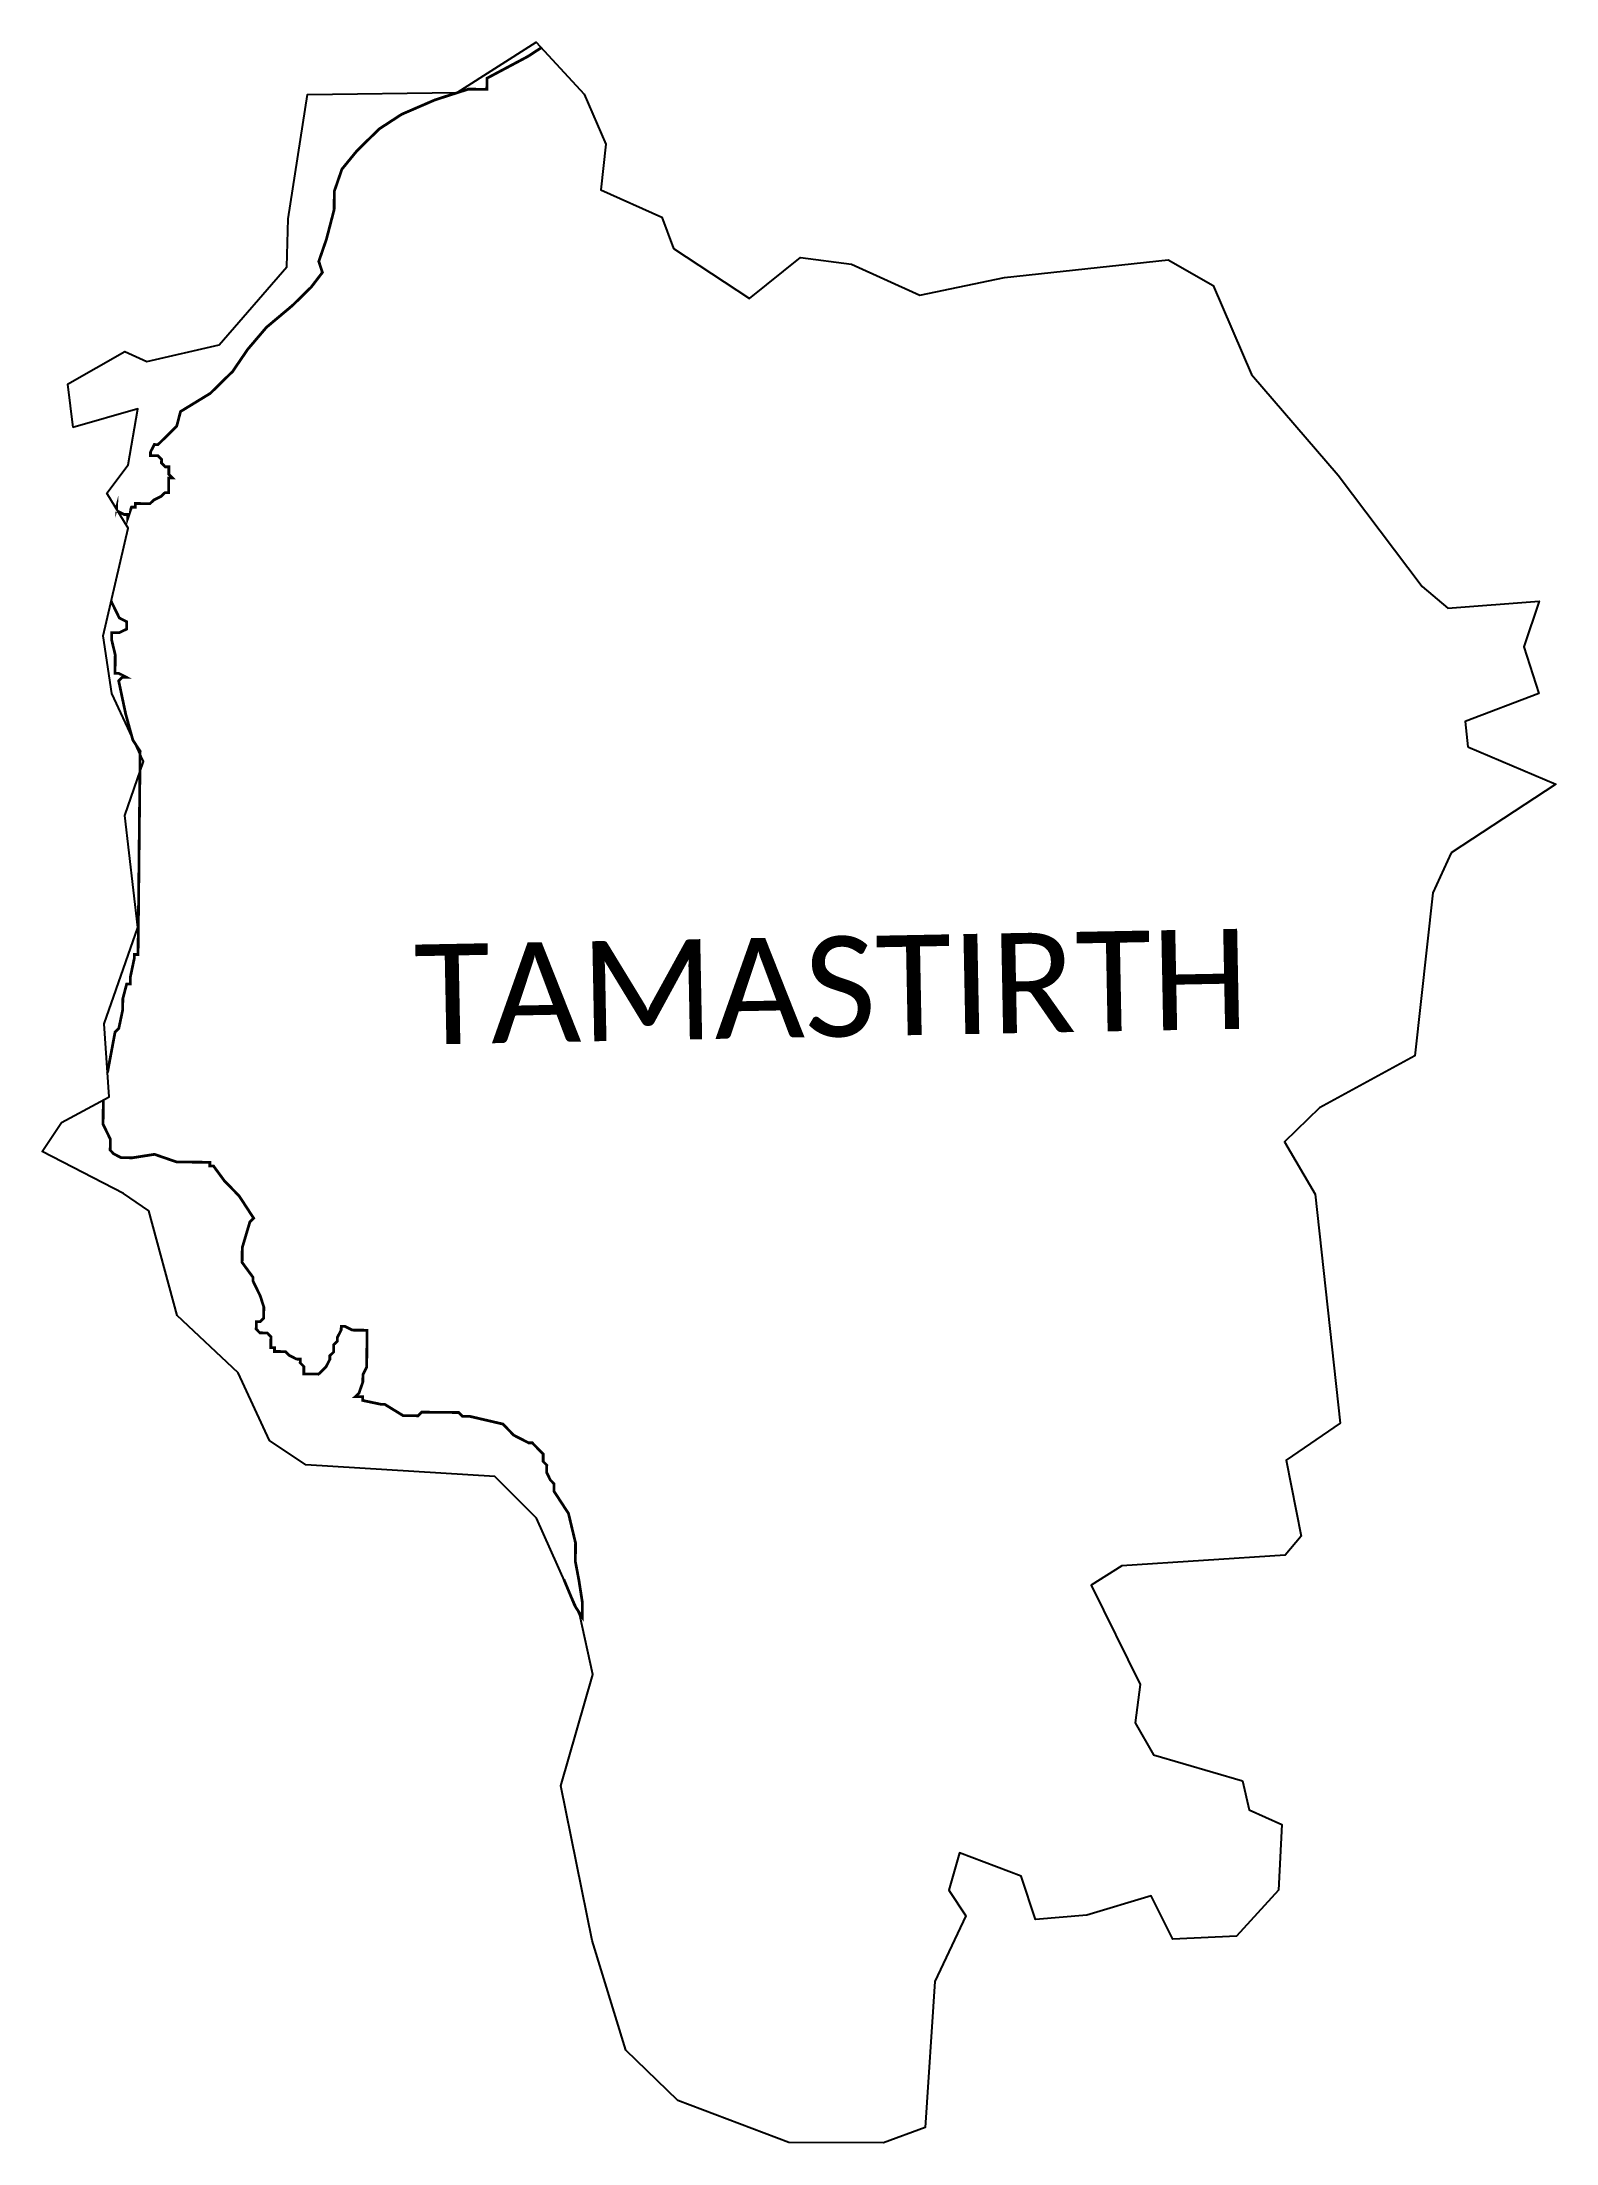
# Model space of a CAD drawing. Header units: metres. Extents: x 302147 to 303792, y 1957840 to 1960124.
import ezdxf

# ---------------------------------------------------------------- set-up
doc = ezdxf.new("R2010")
doc.units = ezdxf.units.M
for name, color, linetype in [('HAZARDS LINE', 1, 'Continuous'), ('village', 3, 'Continuous'), ('VILLAGE NAME', 250, 'Continuous')]:
    doc.layers.add(name, color=color, linetype=linetype)
doc.styles.get("Standard").update_dxf_attribs({"font": 'simplex.shx'})

msp = doc.modelspace()

# ---------------------------------------------------------------- linework, layer by layer
at = {"layer": 'HAZARDS LINE', "lineweight": 18, "const_width": 3.012993002150252}
for points in [[(302227.442787372, 1959616.664811379), (302227.9276025763, 1959618.523833909), (302227.8867484907, 1959614.50638285), (302235.8795411753, 1959610.407236385), (302239.8964064053, 1959610.366388257), (302239.8555523198, 1959606.348937197), (302243.9948961164, 1959618.360443099), (302248.0116776565, 1959618.319595822), (302248.052531742, 1959622.337046881), (302264.1198252821, 1959622.173656071), (302268.1774609077, 1959626.150259853), (302276.2519617633, 1959630.086015508), (302280.3096810788, 1959634.062618439), (302284.3264626189, 1959634.021771162), (302284.4898789609, 1959650.0915754), (302288.506660501, 1959650.050728122), (302284.5307330464, 1959654.109026459), (302284.6124412174, 1959662.143928578), (302280.5956596773, 1959662.184775855), (302276.6196485329, 1959666.243075042), (302276.6605026184, 1959670.260526102), (302272.6845751638, 1959674.318824439), (302264.6509283938, 1959674.400519844), (302264.6917824792, 1959678.417970903), (302268.7902721904, 1959686.412025745), (302272.8071374203, 1959686.371177617), (302276.8647730459, 1959690.347781399), (302280.9224923615, 1959694.324384331), (302284.980127987, 1959698.300988113), (302293.0954829281, 1959706.254194827), (302297.2756808102, 1959722.283151787), (302329.6144546281, 1959742.043626315), (302353.9605203025, 1959765.903330146), (302370.2728546657, 1959789.844646544), (302390.602054259, 1959813.745114813), (302418.9649006223, 1959837.563887677), (302439.2532461301, 1959857.446904887), (302451.4670907823, 1959873.394166443), (302447.5728714987, 1959885.487366898), (302455.8516427819, 1959909.51037785), (302464.2120385461, 1959941.568291771), (302464.4163089736, 1959961.655547069), (302472.6950802567, 1959985.67855802), (302488.9666442244, 1960005.602422507), (302513.3126253578, 1960029.462043499), (302537.5769828611, 1960045.286845212), (302573.8916841336, 1960060.989021403), (302610.1656150104, 1960072.673745683), (302630.2496900907, 1960072.469507596), (302630.3722523472, 1960084.521860774), (302674.8023085608, 1960108.177243679), (302689.5556024718, 1960117.799074465)], [(302217.8994493548, 1959003.908115461), (302226.1431859619, 1959048.004767958), (302230.2008215875, 1959051.981371741), (302234.421957245, 1959072.02777891), (302234.5445195016, 1959084.080132088), (302238.7247173837, 1959100.109089049), (302242.7414989237, 1959100.068241772), (302242.8232070948, 1959108.103143891), (302247.0443427523, 1959128.14955106), (302247.0851968378, 1959132.167002119), (302251.1019783779, 1959132.126154842), (302253.3489539319, 1959353.086046802), (302245.4378694184, 1959365.220095386), (302237.6902849368, 1959393.423947356), (302230.0243249363, 1959429.662702297), (302234.0819605619, 1959433.639306079), (302238.0988257919, 1959433.598457951), (302230.1060331073, 1959437.697604415), (302226.0891678773, 1959437.738452544), (302226.2934383049, 1959457.825707841), (302222.4400739578, 1959473.936443046), (302222.5217821289, 1959481.971345165), (302230.555428899, 1959481.88964976), (302238.6299297545, 1959485.825405414), (302238.7116379255, 1959493.860307533), (302230.718845241, 1959497.959453997), (302226.783688182, 1959506.035204244), (302221.8904925733, 1959516.077258807)], [(302713.9540146153, 1958452.801325394), (302714.2058639255, 1958452.415038058), (302725.9703136371, 1958424.170337959), (302733.8813981506, 1958412.036289376), (302734.0448144926, 1958428.106093613), (302730.2730737757, 1958452.251648098), (302726.4605626632, 1958472.379750673), (302726.6648330907, 1958492.46700597), (302718.9580190047, 1958524.688309851), (302703.1358499776, 1958548.956407018), (302703.2175581486, 1958556.991309137), (302699.2416306941, 1958561.049607473), (302695.306557325, 1958569.125356869), (302695.388265496, 1958577.160258988), (302691.4122543515, 1958581.218558176), (302691.4939625225, 1958589.253460295), (302687.518035068, 1958593.311758631), (302683.5420239235, 1958597.370057819), (302679.5660964689, 1958601.428356155), (302675.5493149289, 1958601.469203432), (302659.5637295597, 1958609.667496362), (302647.6358635061, 1958621.842392222), (302611.5662039078, 1958630.245006929), (302603.5326408276, 1958630.326701483), (302599.5566296832, 1958634.385000671), (302559.3884795227, 1958634.793476845), (302555.3308438971, 1958630.816873063), (302539.263550357, 1958630.980263873), (302519.3020375333, 1958643.236855139), (302515.2852559933, 1958643.277702416), (302495.2420349985, 1958647.499391563), (302495.282889084, 1958651.516842623), (302487.249242314, 1958651.598538028), (302491.3068779396, 1958655.57514181), (302495.4463054261, 1958667.58664686), (302495.5280135971, 1958675.621548979), (302499.6265033082, 1958683.615603821), (302500.0350441632, 1958723.790114416), (302483.9678343131, 1958723.953504375), (302475.9750416285, 1958728.05265084), (302471.9581763985, 1958728.093498968), (302471.9173223129, 1958724.076047908), (302467.8188326019, 1958716.081993066), (302467.7779785164, 1958712.064542007), (302463.7203428908, 1958708.087938225), (302463.6386347198, 1958700.053036106), (302459.5809154043, 1958696.076433174), (302459.5400613188, 1958692.058982115), (302455.4415716077, 1958684.064927273), (302451.3838522921, 1958680.088324342), (302447.3262166666, 1958676.111720559), (302431.2589231264, 1958676.27511137), (302431.3406312974, 1958684.310013489), (302427.3647038428, 1958688.368311825), (302427.4055579284, 1958692.385762885), (302423.3887763883, 1958692.426610162), (302415.3959837037, 1958696.525756626), (302411.4199725593, 1958700.584055814), (302399.3695442491, 1958700.706598496), (302399.4103983346, 1958704.724049556), (302395.3936167946, 1958704.764896833), (302395.5161790511, 1958716.817250011), (302391.5401679066, 1958720.875549199), (302383.5066048264, 1958720.957243753), (302379.530593682, 1958725.01554294), (302379.612301853, 1958733.050445059), (302383.629167083, 1958733.009596931), (302387.6868027085, 1958736.986200714), (302387.8093649651, 1958749.038553892), (302383.9151456815, 1958761.131754347), (302376.0449152535, 1958777.28325399), (302376.085769339, 1958781.30070505), (302364.1987573709, 1958797.49305197), (302364.3621737129, 1958813.562856208), (302372.6817153916, 1958841.60331907), (302376.7394347071, 1958845.579922001), (302360.91726568, 1958869.848019168), (302345.0134721718, 1958886.081213365), (302333.1264602037, 1958902.273560285), (302329.1095949737, 1958902.314408414), (302329.1504490593, 1958906.331859473), (302292.9991641288, 1958906.69948752), (302268.9799328406, 1958914.979559544), (302244.8382221349, 1958911.207193849), (302232.7877938247, 1958911.329736531), (302224.7950011402, 1958915.428882996), (302220.8189899956, 1958919.487182184), (302220.9415522522, 1958931.539535362), (302213.071405514, 1958947.691034154), (302213.3392441412, 1958974.029368812)]]:
    msp.add_lwpolyline(points, dxfattribs=at)
at = {"layer": 'village', "flags": 128}
msp.add_lwpolyline([(302174.3006852091, 1959752.120856655), (302180.3257467541, 1959704.951561733)], dxfattribs=at)
at = {"layer": 'village', "color": 3, "true_color": 0x00ff00}
for points in [[(302174.3006852091, 1959752.120856655, 0), (302236.8731276046, 1959787.651976035, 0), (302260.5685719469, 1959776.50985826, 0), (302339.4182665708, 1959794.929453296, 0), (302412.7402751552, 1959879.546818503, 0), (302414.2252747922, 1959931.615249104, 0), (302435.3725093602, 1960066.943425194, 0), (302598.0017639408, 1960069.078575816, 0), (302683.9775813826, 1960123.886947468, 0), (302736.001383313, 1960067.107976179, 0), (302759.69310719, 1960012.797428633, 0), (302754.2372943592, 1959963.181385693, 0), (302820.306503707, 1959933.700126901, 0), (302833.2772176807, 1959899.327459617, 0), (302915.5621708286, 1959845.227760791, 0), (302971.1929071827, 1959889.763241519, 0), (303026.59474965, 1959882.335151376, 0), (303101.0578971018, 1959848.598992439, 0), (303192.8362819444, 1959867.915979866, 0), (303370.8848378846, 1959887.092895951, 0), (303419.821926311, 1959859.414121936, 0), (303461.4836675016, 1959762.58155307, 0), (303555.6252573954, 1959652.976416256, 0), (303646.9374978801, 1959532.220659076, 0), (303674.7060185104, 1959508.629822717, 0), (303773.9145979392, 1959516.314174963, 0), (303757.4079012582, 1959466.466833, 0), (303773.791088095, 1959415.906556135, 0), (303693.8236936269, 1959385.235474512, 0), (303696.6417230651, 1959357.993509889, 0)], [(303696.6417230651, 1959357.993509889, 0), (303792.3738893109, 1959317.35236231, 0), (303678.3377372748, 1959242.834302457, 0), (303658.4565240631, 1959199.011667041, 0), (303638.9924688496, 1959021.979893951, 0), (303535.4953764505, 1958965.588939192, 0), (303497.2608908197, 1958928.593432876, 0), (303530.7288541362, 1958871.574723217, 0), (303557.9172773872, 1958622.830943934, 0), (303499.1286993032, 1958582.771173493, 0), (303515.461318917, 1958499.889251072, 0), (303498.1563178732, 1958479.416401747, 0), (303320.4807386623, 1958467.736019974, 0), (303287.2466561331, 1958446.73954605, 0), (303340.3111808774, 1958338.792233915, 0), (303335.0178940724, 1958297.041431037, 0), (303354.8189043439, 1958262.219462697, 0), (303451.6967236027, 1958234.089623335, 0), (303458.8811788693, 1958202.391318009, 0), (303494.3024263182, 1958186.659915366, 0), (303490.5705236273, 1958115.148991632, 0), (303445.1959569561, 1958065.091844211, 0), (303376.0559638171, 1958061.845321947, 0), (303352.2621260632, 1958109.097402356, 0), (303282.4888463789, 1958088.137806048, 0), (303226.565353743, 1958083.468135044, 0), (303210.9357042577, 1958130.634808896, 0), (303143.8592408961, 1958155.940711742, 0), (303132.2861795841, 1958115.310230261, 0), (303150.7475320352, 1958087.521169808, 0), (303117.2134126548, 1958016.091766607, 0), (303106.6472210063, 1957857.164049564, 0), (303061.2528439457, 1957840.487950952, 0), (302958.55194973, 1957841.042996728, 0), (302837.6807656084, 1957886.771103758, 0), (302781.3367932781, 1957941.50217488, 0), (302744.5671249237, 1958060.72720947, 0), (302710.5720047934, 1958228.645240037, 0), (302745.5078105404, 1958349.654980019, 0), (302731.1828854825, 1958414.115902912, 0), (302684.2120128329, 1958519.583525648, 0), (302638.8268298327, 1958564.713439879, 0), (302433.5096560171, 1958577.434263745, 0), (302393.846217767, 1958604.069752361, 0), (302360.0003888183, 1958677.458822169, 0), (302293.5661267783, 1958739.664722678, 0), (302262.9983707083, 1958853.558220717, 0), (302235.1589714428, 1958872.476275804, 0), (302146.7092398215, 1958917.992326328, 0), (302167.9616508229, 1958949.669753296, 0), (302219.7674579403, 1958977.480164792, 0), (302214.1474231958, 1959056.990506524, 0), (302250.7388953069, 1959161.622336271, 0), (302236.908240304, 1959283.083508178, 0), (302257.1609506973, 1959341.95933778, 0), (302222.59715365, 1959415.896279237, 0), (302213.2805183703, 1959478.655102411, 0), (302240.17891314, 1959595.565549778, 0), (302217.2158246799, 1959633.607276078, 0), (302240.4992798695, 1959664.374510699, 0), (302250.9153357754, 1959725.277575391, 0), (302180.3257467541, 1959704.951561733, 0)]]:
    msp.add_polyline3d(points, dxfattribs=at)

# ---------------------------------------------------------------- texts
at = {"layer": 'VILLAGE NAME', "insert": (302550.4684660303, 1959142.858719489), "char_height": 108.7483136041808, "attachment_point": 1, "rotation": 1.1028329887230697}
msp.add_mtext_dynamic_manual_height_columns('{\\fCalibri|b0|i0|c0|p34;TAMASTIRTH}', width=1571.31428896485, gutter_width=543.7415680209039, heights=[0], dxfattribs=at)

doc.saveas('drawing.dxf')
